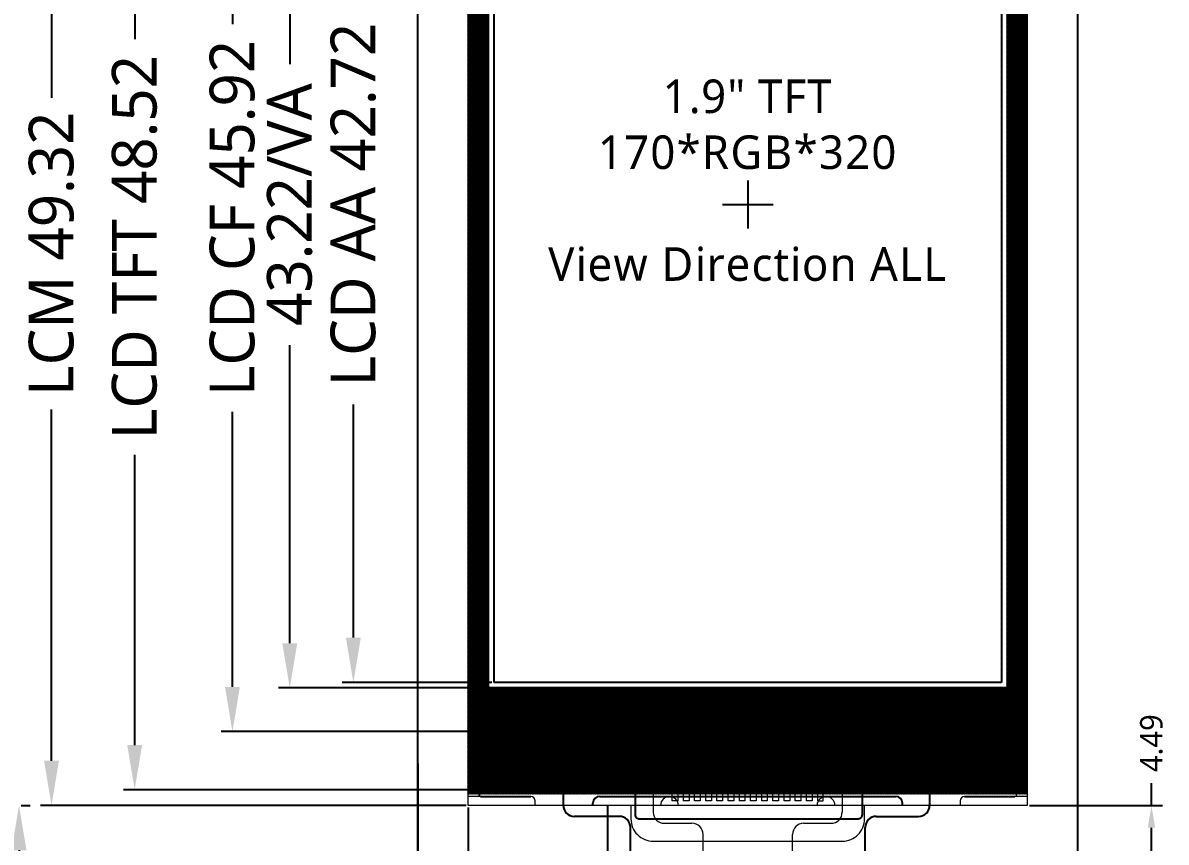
# Model space of a CAD drawing. Header units: millimetres. Extents: x 3150 to 3893, y 1403 to 2132.
# Drawn here: x 3330.7 to 3381.8, y 1585.9 to 1622.5 of the extents above; entities that cross this region are included whole.
import ezdxf

# ---------------------------------------------------------------- set-up
doc = ezdxf.new("R2010")
doc.units = ezdxf.units.MM
for name, color, linetype in [('1-标准图框', 40, 'Continuous'), ('2-BL', 3, 'Continuous'), ('2-BL-FPC', 2, 'Continuous'), ('3-LCD', 4, 'Continuous'), ('3-LCD-FPC', 40, 'Continuous'), ('6-标注', 7, 'Continuous'), ('KEEPOUTLAYER', 6, 'Continuous'), ('sensor OD', 7, 'Continuous'), ('上线OCA开窗', 103, 'Continuous')]:
    doc.layers.add(name, color=color, linetype=linetype)
doc.styles.get("Standard").update_dxf_attribs({"font": 'arial.ttf'})
doc.styles.add('宋体', font='')
doc.styles.get('宋体').set_extended_font_data('Microsoft YaHei')
doc.dimstyles.new('ZY-G1-0.1默认', dxfattribs={"dimtxt": 1, "dimasz": 1, "dimexe": 0.5, "dimexo": 0.1, "dimgap": 0.5, "dimtad": 0, "dimdsep": 46, "dimtxsty": '宋体', "dimcen": 2, "dimclrd": 7, "dimclre": 7, "dimclrt": 7, "dimadec": 0, "dimazin": 2, "dimtp": 0.1, "dimtm": 0.1, "dimtfac": 1, "dimtmove": 0, "dimatfit": 3, "dimfxl": 1, "dimtolj": 1, "dimarcsym": 0})
doc.dimstyles.new('ZY-G2-0.1默认', dxfattribs={"dimtxt": 2, "dimasz": 2, "dimexe": 0.5, "dimexo": 0.1, "dimgap": 0.5, "dimtad": 0, "dimdsep": 46, "dimtxsty": '宋体', "dimcen": 2, "dimclrd": 7, "dimclre": 7, "dimclrt": 7, "dimadec": 0, "dimazin": 2, "dimtp": 0.1, "dimtm": 0.1, "dimtfac": 1, "dimtmove": 0, "dimatfit": 3, "dimfxl": 1, "dimtolj": 1, "dimarcsym": 0})
doc.dimstyles.new('ZY-G2-0.5', dxfattribs={"dimtxt": 2, "dimasz": 2, "dimexe": 0.5, "dimexo": 0.1, "dimgap": 0.1, "dimtad": 0, "dimdsep": 46, "dimtxsty": '宋体', "dimcen": 2, "dimclrd": 7, "dimclre": 7, "dimclrt": 7, "dimadec": 0, "dimazin": 2, "dimtol": 1, "dimtp": 0.5, "dimtm": 0.5, "dimtfac": 1, "dimtmove": 0, "dimatfit": 3, "dimfxl": 1, "dimtolj": 1, "dimarcsym": 0})
pattern_1 = [(63, (3249.457454, 824.609982), (-0.0226315657, 0.0115313587), [])]

# ---------------------------------------------------------------- blocks, each defined once
blk = doc.blocks.new('*D250')
at = {"layer": '6-标注', "color": 7, "lineweight": -2, "transparency": 16777216}
for p, q in [((3350.637, 1636.761), (3335.219, 1636.761)), ((3335.719, 1634.761), (3335.719, 1621.792)), ((3335.719, 1590.241), (3335.719, 1603.209)), ((3353.237, 1588.241), (3335.219, 1588.241))]:
    blk.add_line(p, q, dxfattribs=at)
at = {"layer": '6-标注', "color": 7, "transparency": 16777216}
for points in [[(3335.385, 1634.761), (3336.052, 1634.761), (3335.719, 1636.761)], [(3335.385, 1590.241), (3336.052, 1590.241), (3335.719, 1588.241)]]:
    blk.add_solid(points, dxfattribs=at)
at = {"layer": 'Defpoints', "color": 0, "transparency": 16777216}
for p in [(3350.737, 1636.761), (3335.719, 1588.241), (3353.337, 1588.241)]:
    blk.add_point(p, dxfattribs=at)
at = {"layer": '6-标注', "color": 7, "transparency": 16777216, "insert": (3335.719, 1612.501), "char_height": 2, "attachment_point": 5, "rotation": 90, "style": '宋体'}
blk.add_mtext('\\A1;LCD TFT 48.52', dxfattribs=at)
blk = doc.blocks.new('*D251')
at = {"layer": '6-标注', "color": 7, "lineweight": -2, "transparency": 16777216}
for p, q in [((3351.689, 1635.761), (3344.999, 1635.761)), ((3345.499, 1633.761), (3345.499, 1623.335)), ((3345.499, 1595.041), (3345.499, 1605.467)), ((3351.689, 1593.041), (3344.999, 1593.041))]:
    blk.add_line(p, q, dxfattribs=at)
at = {"layer": '6-标注', "color": 7, "transparency": 16777216}
for points in [[(3345.165, 1633.761), (3345.832, 1633.761), (3345.499, 1635.761)], [(3345.165, 1595.041), (3345.832, 1595.041), (3345.499, 1593.041)]]:
    blk.add_solid(points, dxfattribs=at)
at = {"layer": 'Defpoints', "color": 0, "transparency": 16777216}
for p in [(3351.789, 1635.761), (3345.499, 1593.041), (3351.789, 1593.041)]:
    blk.add_point(p, dxfattribs=at)
at = {"layer": '6-标注', "color": 7, "transparency": 16777216, "insert": (3345.499, 1614.401), "char_height": 2, "attachment_point": 5, "rotation": 90, "style": '宋体'}
blk.add_mtext('\\A1;LCD AA 42.72', dxfattribs=at)
blk = doc.blocks.new('*D252')
at = {"layer": '6-标注', "color": 7, "lineweight": -2, "transparency": 16777216}
for p, q in [((3350.637, 1636.761), (3339.591, 1636.761)), ((3340.091, 1634.761), (3340.091, 1622.461)), ((3340.091, 1592.841), (3340.091, 1605.141)), ((3350.637, 1590.841), (3339.591, 1590.841))]:
    blk.add_line(p, q, dxfattribs=at)
at = {"layer": '6-标注', "color": 7, "transparency": 16777216}
for points in [[(3339.758, 1634.761), (3340.424, 1634.761), (3340.091, 1636.761)], [(3339.758, 1592.841), (3340.424, 1592.841), (3340.091, 1590.841)]]:
    blk.add_solid(points, dxfattribs=at)
at = {"layer": 'Defpoints', "color": 0, "transparency": 16777216}
for p in [(3340.091, 1636.761), (3350.737, 1636.761), (3350.737, 1590.841)]:
    blk.add_point(p, dxfattribs=at)
at = {"layer": '6-标注', "color": 7, "transparency": 16777216, "insert": (3340.091, 1613.801), "char_height": 2, "attachment_point": 5, "rotation": 90, "style": '宋体'}
blk.add_mtext('\\A1;LCD CF 45.92', dxfattribs=at)
blk = doc.blocks.new('*D253')
at = {"layer": '6-标注', "color": 7, "lineweight": -2, "transparency": 16777216}
for p, q in [((3330.647, 1587.536), (3331.047, 1587.536)), ((3330.547, 1585.536), (3330.547, 1574.645)), ((3330.547, 1552.941), (3330.547, 1563.832)), ((3355.287, 1550.941), (3330.047, 1550.941))]:
    blk.add_line(p, q, dxfattribs=at)
at = {"layer": '6-标注', "color": 7, "transparency": 16777216}
for points in [[(3330.213, 1585.536), (3330.88, 1585.536), (3330.547, 1587.536)], [(3330.213, 1552.941), (3330.88, 1552.941), (3330.547, 1550.941)]]:
    blk.add_solid(points, dxfattribs=at)
at = {"layer": 'Defpoints', "color": 0, "transparency": 16777216}
for p in [(3330.547, 1587.536), (3330.547, 1587.536), (3355.387, 1550.941)]:
    blk.add_point(p, dxfattribs=at)
at = {"layer": '6-标注', "color": 7, "transparency": 16777216, "insert": (3330.547, 1569.238), "char_height": 2, "attachment_point": 5, "rotation": 90, "style": '宋体'}
blk.add_mtext('\\A1;36.6±0.5', dxfattribs=at)
blk = doc.blocks.new('*D245')
at = {"layer": '6-标注', "color": 7, "lineweight": -2, "transparency": 16777216}
for p, q in [((3350.637, 1587.441), (3350.637, 1581.263)), ((3355.387, 1570.223), (3355.387, 1582.263)), ((3350.637, 1581.763), (3345.257, 1581.763)), ((3353.387, 1581.763), (3352.637, 1581.763))]:
    blk.add_line(p, q, dxfattribs=at)
at = {"layer": '6-标注', "color": 7, "transparency": 16777216}
for points in [[(3352.637, 1582.097), (3352.637, 1581.43), (3350.637, 1581.763)], [(3353.387, 1582.097), (3353.387, 1581.43), (3355.387, 1581.763)]]:
    blk.add_solid(points, dxfattribs=at)
at = {"layer": 'Defpoints', "color": 0, "transparency": 16777216}
for p in [(3350.637, 1587.541), (3355.387, 1581.763), (3355.387, 1570.123)]:
    blk.add_point(p, dxfattribs=at)
at = {"layer": '6-标注', "color": 7, "transparency": 16777216, "insert": (3339.769, 1581.763), "char_height": 2, "attachment_point": 5, "style": '宋体'}
blk.add_mtext('\\A1;4.75±0.5', dxfattribs=at)
blk = doc.blocks.new('*D262')
at = {"layer": '6-标注', "color": 7, "lineweight": -2, "transparency": 16777216}
for p, q in [((3381.192, 1587.541), (3381.192, 1588.541)), ((3375.737, 1587.541), (3381.692, 1587.541)), ((3381.192, 1584.051), (3381.192, 1586.541)), ((3370.487, 1583.051), (3381.692, 1583.051))]:
    blk.add_line(p, q, dxfattribs=at)
at = {"layer": '6-标注', "color": 7, "transparency": 16777216}
for points in [[(3381.025, 1586.541), (3381.358, 1586.541), (3381.192, 1587.541)], [(3381.025, 1584.051), (3381.358, 1584.051), (3381.192, 1583.051)]]:
    blk.add_solid(points, dxfattribs=at)
at = {"layer": 'Defpoints', "color": 0, "transparency": 16777216}
for p in [(3375.637, 1587.541), (3381.192, 1587.541), (3370.387, 1583.051)]:
    blk.add_point(p, dxfattribs=at)
at = {"layer": '6-标注', "color": 7, "transparency": 16777216, "insert": (3381.192, 1590.323), "char_height": 1, "attachment_point": 5, "rotation": 90, "style": '宋体'}
blk.add_mtext('\\A1;4.49', dxfattribs=at)
blk = doc.blocks.new('*D261')
at = {"layer": '3-LCD-FPC', "color": 7, "lineweight": -2, "transparency": 16777216}
for p, q in [((3350.537, 1636.861), (3331.5, 1636.861)), ((3332, 1634.861), (3332, 1619.168)), ((3332, 1589.541), (3332, 1605.234)), ((3350.537, 1587.541), (3331.5, 1587.541))]:
    blk.add_line(p, q, dxfattribs=at)
at = {"layer": '3-LCD-FPC', "color": 7, "transparency": 16777216}
for points in [[(3331.667, 1634.861), (3332.333, 1634.861), (3332, 1636.861)], [(3331.667, 1589.541), (3332.333, 1589.541), (3332, 1587.541)]]:
    blk.add_solid(points, dxfattribs=at)
at = {"layer": 'Defpoints', "color": 0, "transparency": 16777216}
for p in [(3350.637, 1636.861), (3332, 1587.541), (3350.637, 1587.541)]:
    blk.add_point(p, dxfattribs=at)
at = {"layer": '3-LCD-FPC', "color": 7, "transparency": 16777216, "insert": (3332, 1612.201), "char_height": 2, "attachment_point": 5, "rotation": 90, "style": '宋体'}
blk.add_mtext('\\A1;LCM 49.32', dxfattribs=at)
blk = doc.blocks.new('*D316')
at = {"layer": '3-LCD-FPC', "color": 7, "lineweight": -2, "transparency": 16777216}
for p, q in [((3353.549, 1639.111), (3327.162, 1639.111)), ((3327.662, 1637.111), (3327.662, 1618.576)), ((3327.662, 1587.291), (3327.662, 1605.826)), ((3353.549, 1585.291), (3327.162, 1585.291))]:
    blk.add_line(p, q, dxfattribs=at)
at = {"layer": '3-LCD-FPC', "color": 7, "transparency": 16777216}
for points in [[(3327.329, 1637.111), (3327.995, 1637.111), (3327.662, 1639.111)], [(3327.329, 1587.291), (3327.995, 1587.291), (3327.662, 1585.291)]]:
    blk.add_solid(points, dxfattribs=at)
at = {"layer": 'Defpoints', "color": 0, "transparency": 16777216}
for p in [(3327.662, 1639.111), (3353.649, 1639.111), (3353.649, 1585.291)]:
    blk.add_point(p, dxfattribs=at)
at = {"layer": '3-LCD-FPC', "color": 7, "transparency": 16777216, "insert": (3327.662, 1612.201), "char_height": 2, "attachment_point": 5, "rotation": 90, "style": '宋体'}
blk.add_mtext('\\A1;53.82±0.1', dxfattribs=at)
blk = doc.blocks.new('*D319')
at = {"layer": '3-LCD-FPC', "color": 7, "lineweight": -2, "transparency": 16777216}
for p, q in [((3348.387, 1589.418), (3348.387, 1572.606)), ((3359.58, 1578.057), (3359.58, 1572.606)), ((3348.387, 1573.106), (3346.387, 1573.106)), ((3357.58, 1573.106), (3350.387, 1573.106))]:
    blk.add_line(p, q, dxfattribs=at)
at = {"layer": '3-LCD-FPC', "color": 7, "transparency": 16777216}
for points in [[(3350.387, 1573.439), (3350.387, 1572.773), (3348.387, 1573.106)], [(3357.58, 1573.439), (3357.58, 1572.773), (3359.58, 1573.106)]]:
    blk.add_solid(points, dxfattribs=at)
at = {"layer": 'Defpoints', "color": 0, "transparency": 16777216}
for p in [(3348.387, 1589.518), (3359.58, 1578.157), (3359.58, 1573.106)]:
    blk.add_point(p, dxfattribs=at)
at = {"layer": '3-LCD-FPC', "color": 7, "transparency": 16777216, "insert": (3339.852, 1573.106), "char_height": 2, "attachment_point": 5, "style": '宋体'}
blk.add_mtext('\\A1;11.19±0.3', dxfattribs=at)
blk = doc.blocks.new('*D322')
at = {"layer": '3-LCD-FPC', "color": 7, "lineweight": -2, "transparency": 16777216}
for p, q in [((3353.872, 1636.011), (3342.156, 1636.011)), ((3342.656, 1634.011), (3342.656, 1620.683)), ((3342.656, 1594.791), (3342.656, 1608.118)), ((3353.872, 1592.791), (3342.156, 1592.791))]:
    blk.add_line(p, q, dxfattribs=at)
at = {"layer": '3-LCD-FPC', "color": 7, "transparency": 16777216}
for points in [[(3342.323, 1634.011), (3342.99, 1634.011), (3342.656, 1636.011)], [(3342.323, 1594.791), (3342.99, 1594.791), (3342.656, 1592.791)]]:
    blk.add_solid(points, dxfattribs=at)
at = {"layer": 'Defpoints', "color": 0, "transparency": 16777216}
for p in [(3342.656, 1636.011), (3353.972, 1636.011), (3353.972, 1592.791)]:
    blk.add_point(p, dxfattribs=at)
at = {"layer": '3-LCD-FPC', "color": 7, "transparency": 16777216, "insert": (3342.656, 1614.401), "char_height": 2, "attachment_point": 5, "rotation": 90, "style": '宋体'}
blk.add_mtext('\\A1;43.22/VA', dxfattribs=at)

msp = doc.modelspace()

# ---------------------------------------------------------------- hatches: boundary and pattern name
at = {"layer": '2-BL'}
h = msp.add_hatch(dxfattribs=at)
h.set_pattern_fill('ANSI31', color=52, scale=0.008, angle=18)
h.set_pattern_definition(pattern_1)
h.paths.add_polyline_path([(3375.6365, 1636.8609), (3350.6365, 1636.8609), (3350.6365, 1590.0409), (3375.6365, 1590.0409)])
h.paths.add_polyline_path([(3351.539, 1592.7909), (3351.539, 1636.0109), (3374.734, 1636.0109), (3374.734, 1592.7909)], flags=16)
for points in [[(3351.139, 1590.5909), (3350.6365, 1590.5909), (3350.6365, 1589.7909), (3351.139, 1589.7909)], [(3375.134, 1589.7909), (3375.6365, 1589.7909), (3375.6365, 1590.5909), (3375.134, 1590.5909)]]:
    msp.add_hatch(color=256, dxfattribs=at).paths.add_polyline_path(points)
h = msp.add_hatch(dxfattribs=at)
h.set_pattern_fill('ANSI31', color=43, scale=0.008, angle=18)
h.set_pattern_definition(pattern_1)
h.paths.add_polyline_path([(3375.6365, 1590.0409), (3350.6365, 1590.0409), (3350.6365, 1588.0409), (3375.6365, 1588.0409)])

# ---------------------------------------------------------------- linework, layer by layer
at = {"layer": '1-标准图框', "color": 1}
msp.add_lwpolyline([(3348.3865, 1639.1109), (3377.8865, 1639.1109), (3377.8865, 1585.2909), (3348.3865, 1585.2909)], close=True, dxfattribs=at)
at = {"layer": '2-BL', "lineweight": 5}
for p, q in [((3350.6365, 1587.5409), (3350.6365, 1636.8609)), ((3375.6365, 1636.8609), (3375.6365, 1587.5409)), ((3375.134, 1636.4109), (3375.134, 1587.9409)), ((3353.4357, 1587.9409), (3350.6365, 1587.9409)), ((3353.6357, 1587.5409), (3353.6357, 1587.7409)), ((3372.6373, 1587.7409), (3372.6373, 1587.5409)), ((3375.6365, 1587.9409), (3372.8373, 1587.9409)), ((3375.6365, 1587.5409), (3350.6365, 1587.5409))]:
    msp.add_line(p, q, dxfattribs=at)
at = {"layer": '2-BL', "linetype": 'Continuous'}
for p, q in [((3351.139, 1587.9409), (3351.139, 1636.4109)), ((3351.139, 1589.7909), (3350.6365, 1589.7909)), ((3357.2865, 1588.7909), (3352.4865, 1588.7909)), ((3362.7865, 1588.7909), (3357.9865, 1588.7909)), ((3368.2902, 1588.7909), (3363.4902, 1588.7909)), ((3373.7902, 1588.7909), (3368.9902, 1588.7909)), ((3351.189, 1587.9409), (3353.4357, 1587.9409)), ((3356.2146, 1587.5409), (3356.2146, 1587.6409)), ((3356.5146, 1587.9409), (3369.7585, 1587.9409)), ((3370.0585, 1587.5409), (3370.0585, 1587.6409)), ((3372.8373, 1587.9409), (3375.084, 1587.9409))]:
    msp.add_line(p, q, dxfattribs=at)
at = {"layer": '2-BL', "color": 5}
for p, q in [((3351.539, 1592.7909), (3351.539, 1636.0109)), ((3374.734, 1636.0109), (3374.734, 1592.7909)), ((3374.734, 1592.7909), (3351.539, 1592.7909))]:
    msp.add_line(p, q, dxfattribs=at)
at = {"layer": '2-BL'}
for p, q in [((3374.2889, 1589.7909), (3375.134, 1590.9249)), ((3351.139, 1590.5909), (3350.6365, 1590.5909)), ((3375.134, 1590.5909), (3375.6365, 1590.5909)), ((3352.4865, 1589.7909), (3350.6365, 1589.7909)), ((3352.4865, 1588.7909), (3352.4865, 1589.7909)), ((3357.2865, 1588.7909), (3357.2865, 1589.7909)), ((3357.2865, 1589.7909), (3357.9865, 1589.7909)), ((3357.9865, 1588.7909), (3357.9865, 1589.7909)), ((3357.9865, 1588.7909), (3357.9865, 1589.7909)), ((3362.7865, 1588.7909), (3362.7865, 1589.7909)), ((3362.7865, 1589.7909), (3363.4902, 1589.7909)), ((3363.4902, 1588.7909), (3363.4902, 1589.7909)), ((3368.2902, 1588.7909), (3368.2902, 1589.7909)), ((3368.2902, 1589.7909), (3368.9902, 1589.7909)), ((3368.9902, 1588.7909), (3368.9902, 1589.7909)), ((3373.7902, 1588.7909), (3373.7902, 1589.7909)), ((3373.7902, 1589.7909), (3375.134, 1589.7909)), ((3373.7902, 1589.7909), (3375.6365, 1589.7909)), ((3357.9865, 1588.7909), (3359.8975, 1588.7909))]:
    msp.add_line(p, q, dxfattribs=at)
at = {"layer": '2-BL', "color": 0, "lineweight": 5}
for centre in [(3352.031, 1589.3409), (3374.2458, 1589.3409)]:
    msp.add_circle(centre, 0.3, dxfattribs=at)
at = {"layer": '2-BL', "color": 6, "lineweight": 5}
msp.add_circle((3374.2458, 1589.3409), 0.3, dxfattribs=at)
at = {"layer": '2-BL', "lineweight": 5}
for centre, start, end in [((3353.4357, 1587.7409), 360, 90), ((3372.8373, 1587.7409), 90, 180)]:
    msp.add_arc(centre, 0.2, start, end, dxfattribs=at)
at = {"layer": '2-BL', "linetype": 'Continuous'}
for centre, start, end in [((3356.5146, 1587.6409), 90, 180), ((3369.7585, 1587.6409), 0, 90)]:
    msp.add_arc(centre, 0.3, start, end, dxfattribs=at)
at = {"layer": '2-BL', "color": 6, "lineweight": 5}
for centre in [(3359.6365, 1587.5409), (3366.6365, 1587.5409)]:
    msp.add_arc(centre, 0.4, 0, 180, dxfattribs=at)
at = {"layer": '2-BL-FPC', "color": 7}
msp.add_line((3356.8865, 1583.6441), (3356.8865, 1587.5409), dxfattribs=at)
at = {"layer": '3-LCD', "color": 4}
for p, q in [((3350.7365, 1589.8409), (3350.7365, 1636.7609)), ((3350.7365, 1590.8409), (3350.7365, 1636.7609)), ((3375.5365, 1636.7609), (3375.5365, 1589.8409)), ((3375.5365, 1636.7609), (3375.5365, 1590.8409)), ((3351.789, 1593.0409), (3351.789, 1635.7609)), ((3374.484, 1635.7609), (3374.484, 1593.0409)), ((3363.1365, 1615.4814), (3363.1365, 1613.3254)), ((3362.0018, 1614.4009), (3364.2713, 1614.4009)), ((3374.484, 1593.0409), (3351.789, 1593.0409)), ((3375.5365, 1590.8409), (3350.7365, 1590.8409)), ((3350.7365, 1589.8409), (3353.3365, 1588.2409)), ((3375.5365, 1589.8409), (3372.9365, 1588.2409)), ((3353.6615, 1588.8159), (3353.5115, 1588.8159)), ((3353.5115, 1588.8159), (3353.5115, 1588.6659)), ((3353.5115, 1588.6659), (3353.6615, 1588.6659)), ((3353.8115, 1588.9659), (3353.6615, 1588.9659)), ((3353.6615, 1588.9659), (3353.6615, 1588.8159)), ((3353.6615, 1588.6659), (3353.6615, 1588.5159)), ((3353.8115, 1588.8159), (3353.8115, 1588.9659)), ((3353.9615, 1588.8159), (3353.8115, 1588.8159)), ((3353.8115, 1588.5159), (3353.8115, 1588.6659)), ((3353.8115, 1588.6659), (3353.9615, 1588.6659)), ((3353.9615, 1588.6659), (3353.9615, 1588.8159)), ((3354.3815, 1588.5959), (3354.3815, 1588.7959)), ((3354.3815, 1588.7959), (3354.5815, 1588.7959)), ((3354.5815, 1588.5959), (3354.3815, 1588.5959)), ((3354.5815, 1588.7959), (3354.5815, 1588.5959)), ((3354.9815, 1588.6459), (3354.9815, 1588.7459)), ((3354.9815, 1588.7459), (3355.4815, 1588.7459)), ((3355.4815, 1588.6459), (3354.9815, 1588.6459)), ((3371.1715, 1588.7459), (3370.6715, 1588.7459)), ((3370.6715, 1588.6459), (3371.1715, 1588.6459)), ((3371.1715, 1588.6459), (3371.1715, 1588.7459)), ((3371.7715, 1588.7959), (3371.5715, 1588.7959)), ((3371.5715, 1588.7959), (3371.5715, 1588.5959)), ((3371.5715, 1588.5959), (3371.7715, 1588.5959)), ((3371.7715, 1588.5959), (3371.7715, 1588.7959)), ((3372.3115, 1588.6659), (3372.3115, 1588.8159)), ((3372.3115, 1588.8159), (3372.4615, 1588.8159)), ((3372.4615, 1588.6659), (3372.3115, 1588.6659)), ((3372.4615, 1588.8159), (3372.4615, 1588.9659)), ((3372.4615, 1588.9659), (3372.6115, 1588.9659)), ((3372.4615, 1588.5159), (3372.4615, 1588.6659)), ((3372.6115, 1588.9659), (3372.6115, 1588.8159)), ((3372.6115, 1588.8159), (3372.7615, 1588.8159)), ((3372.7615, 1588.6659), (3372.6115, 1588.6659)), ((3372.6115, 1588.6659), (3372.6115, 1588.5159)), ((3372.7615, 1588.8159), (3372.7615, 1588.6659)), ((3372.9365, 1588.2409), (3353.3365, 1588.2409)), ((3353.6615, 1588.5159), (3353.8115, 1588.5159)), ((3372.6115, 1588.5159), (3372.4615, 1588.5159))]:
    msp.add_line(p, q, dxfattribs=at)
for points in [[(3355.5515, 1588.3709), (3355.4815, 1588.3709), (3355.4815, 1589.1509), (3355.5515, 1589.1509)], [(3355.6715, 1588.3709), (3355.6015, 1588.3709), (3355.6015, 1589.1509), (3355.6715, 1589.1509)], [(3355.7915, 1588.3709), (3355.7215, 1588.3709), (3355.7215, 1589.1509), (3355.7915, 1589.1509)], [(3355.9115, 1588.3709), (3355.8415, 1588.3709), (3355.8415, 1589.1509), (3355.9115, 1589.1509)], [(3356.0315, 1588.3709), (3355.9615, 1588.3709), (3355.9615, 1589.1509), (3356.0315, 1589.1509)], [(3356.1515, 1588.3709), (3356.0815, 1588.3709), (3356.0815, 1589.1509), (3356.1515, 1589.1509)], [(3356.2715, 1588.3709), (3356.2015, 1588.3709), (3356.2015, 1589.1509), (3356.2715, 1589.1509)], [(3356.3915, 1588.3709), (3356.3215, 1588.3709), (3356.3215, 1589.1509), (3356.3915, 1589.1509)], [(3356.5115, 1588.3709), (3356.4415, 1588.3709), (3356.4415, 1589.1509), (3356.5115, 1589.1509)], [(3356.6315, 1588.3709), (3356.5615, 1588.3709), (3356.5615, 1589.1509), (3356.6315, 1589.1509)], [(3356.7515, 1588.3709), (3356.6815, 1588.3709), (3356.6815, 1589.1509), (3356.7515, 1589.1509)], [(3356.8715, 1588.3709), (3356.8015, 1588.3709), (3356.8015, 1589.1509), (3356.8715, 1589.1509)], [(3356.9915, 1588.3709), (3356.9215, 1588.3709), (3356.9215, 1589.1509), (3356.9915, 1589.1509)], [(3357.1115, 1588.3709), (3357.0415, 1588.3709), (3357.0415, 1589.1509), (3357.1115, 1589.1509)], [(3357.2315, 1588.3709), (3357.1615, 1588.3709), (3357.1615, 1589.1509), (3357.2315, 1589.1509)], [(3357.3515, 1588.3709), (3357.2815, 1588.3709), (3357.2815, 1589.1509), (3357.3515, 1589.1509)], [(3357.4715, 1588.3709), (3357.4015, 1588.3709), (3357.4015, 1589.1509), (3357.4715, 1589.1509)], [(3357.5915, 1588.3709), (3357.5215, 1588.3709), (3357.5215, 1589.1509), (3357.5915, 1589.1509)], [(3357.7115, 1588.3709), (3357.6415, 1588.3709), (3357.6415, 1589.1509), (3357.7115, 1589.1509)], [(3357.8315, 1588.3709), (3357.7615, 1588.3709), (3357.7615, 1589.1509), (3357.8315, 1589.1509)], [(3357.9515, 1588.3709), (3357.8815, 1588.3709), (3357.8815, 1589.1509), (3357.9515, 1589.1509)], [(3358.0715, 1588.3709), (3358.0015, 1588.3709), (3358.0015, 1589.1509), (3358.0715, 1589.1509)], [(3358.1915, 1588.3709), (3358.1215, 1588.3709), (3358.1215, 1589.1509), (3358.1915, 1589.1509)], [(3358.3115, 1588.3709), (3358.2415, 1588.3709), (3358.2415, 1589.1509), (3358.3115, 1589.1509)], [(3358.4315, 1588.3709), (3358.3615, 1588.3709), (3358.3615, 1589.1509), (3358.4315, 1589.1509)], [(3358.5515, 1588.3709), (3358.4815, 1588.3709), (3358.4815, 1589.1509), (3358.5515, 1589.1509)], [(3358.6715, 1588.3709), (3358.6015, 1588.3709), (3358.6015, 1589.1509), (3358.6715, 1589.1509)], [(3358.7915, 1588.3709), (3358.7215, 1588.3709), (3358.7215, 1589.1509), (3358.7915, 1589.1509)], [(3358.9115, 1588.3709), (3358.8415, 1588.3709), (3358.8415, 1589.1509), (3358.9115, 1589.1509)], [(3359.0315, 1588.3709), (3358.9615, 1588.3709), (3358.9615, 1589.1509), (3359.0315, 1589.1509)], [(3359.1515, 1588.3709), (3359.0815, 1588.3709), (3359.0815, 1589.1509), (3359.1515, 1589.1509)], [(3359.2715, 1588.3709), (3359.2015, 1588.3709), (3359.2015, 1589.1509), (3359.2715, 1589.1509)], [(3359.3915, 1588.3709), (3359.3215, 1588.3709), (3359.3215, 1589.1509), (3359.3915, 1589.1509)], [(3359.5115, 1588.3709), (3359.4415, 1588.3709), (3359.4415, 1589.1509), (3359.5115, 1589.1509)], [(3359.6315, 1588.3709), (3359.5615, 1588.3709), (3359.5615, 1589.1509), (3359.6315, 1589.1509)], [(3359.7515, 1588.3709), (3359.6815, 1588.3709), (3359.6815, 1589.1509), (3359.7515, 1589.1509)], [(3359.8715, 1588.3709), (3359.8015, 1588.3709), (3359.8015, 1589.1509), (3359.8715, 1589.1509)], [(3359.9915, 1588.3709), (3359.9215, 1588.3709), (3359.9215, 1589.1509), (3359.9915, 1589.1509)], [(3360.1115, 1588.3709), (3360.0415, 1588.3709), (3360.0415, 1589.1509), (3360.1115, 1589.1509)], [(3360.2315, 1588.3709), (3360.1615, 1588.3709), (3360.1615, 1589.1509), (3360.2315, 1589.1509)], [(3360.3515, 1588.3709), (3360.2815, 1588.3709), (3360.2815, 1589.1509), (3360.3515, 1589.1509)], [(3360.4715, 1588.3709), (3360.4015, 1588.3709), (3360.4015, 1589.1509), (3360.4715, 1589.1509)], [(3360.5915, 1588.3709), (3360.5215, 1588.3709), (3360.5215, 1589.1509), (3360.5915, 1589.1509)], [(3360.7115, 1588.3709), (3360.6415, 1588.3709), (3360.6415, 1589.1509), (3360.7115, 1589.1509)], [(3360.8315, 1588.3709), (3360.7615, 1588.3709), (3360.7615, 1589.1509), (3360.8315, 1589.1509)], [(3360.9515, 1588.3709), (3360.8815, 1588.3709), (3360.8815, 1589.1509), (3360.9515, 1589.1509)], [(3361.0715, 1588.3709), (3361.0015, 1588.3709), (3361.0015, 1589.1509), (3361.0715, 1589.1509)], [(3361.1915, 1588.3709), (3361.1215, 1588.3709), (3361.1215, 1589.1509), (3361.1915, 1589.1509)], [(3361.3115, 1588.3709), (3361.2415, 1588.3709), (3361.2415, 1589.1509), (3361.3115, 1589.1509)], [(3361.4315, 1588.3709), (3361.3615, 1588.3709), (3361.3615, 1589.1509), (3361.4315, 1589.1509)], [(3361.5515, 1588.3709), (3361.4815, 1588.3709), (3361.4815, 1589.1509), (3361.5515, 1589.1509)], [(3361.6715, 1588.3709), (3361.6015, 1588.3709), (3361.6015, 1589.1509), (3361.6715, 1589.1509)], [(3361.7915, 1588.3709), (3361.7215, 1588.3709), (3361.7215, 1589.1509), (3361.7915, 1589.1509)], [(3361.9115, 1588.3709), (3361.8415, 1588.3709), (3361.8415, 1589.1509), (3361.9115, 1589.1509)], [(3362.0315, 1588.3709), (3361.9615, 1588.3709), (3361.9615, 1589.1509), (3362.0315, 1589.1509)], [(3362.1515, 1588.3709), (3362.0815, 1588.3709), (3362.0815, 1589.1509), (3362.1515, 1589.1509)], [(3362.2715, 1588.3709), (3362.2015, 1588.3709), (3362.2015, 1589.1509), (3362.2715, 1589.1509)], [(3362.3915, 1588.3709), (3362.3215, 1588.3709), (3362.3215, 1589.1509), (3362.3915, 1589.1509)], [(3362.5115, 1588.3709), (3362.4415, 1588.3709), (3362.4415, 1589.1509), (3362.5115, 1589.1509)], [(3362.6315, 1588.3709), (3362.5615, 1588.3709), (3362.5615, 1589.1509), (3362.6315, 1589.1509)], [(3362.7515, 1588.3709), (3362.6815, 1588.3709), (3362.6815, 1589.1509), (3362.7515, 1589.1509)], [(3362.8715, 1588.3709), (3362.8015, 1588.3709), (3362.8015, 1589.1509), (3362.8715, 1589.1509)], [(3362.9915, 1588.3709), (3362.9215, 1588.3709), (3362.9215, 1589.1509), (3362.9915, 1589.1509)], [(3363.1115, 1588.3709), (3363.0415, 1588.3709), (3363.0415, 1589.1509), (3363.1115, 1589.1509)], [(3363.2315, 1588.3709), (3363.1615, 1588.3709), (3363.1615, 1589.1509), (3363.2315, 1589.1509)], [(3363.3515, 1588.3709), (3363.2815, 1588.3709), (3363.2815, 1589.1509), (3363.3515, 1589.1509)], [(3363.4715, 1588.3709), (3363.4015, 1588.3709), (3363.4015, 1589.1509), (3363.4715, 1589.1509)], [(3363.5915, 1588.3709), (3363.5215, 1588.3709), (3363.5215, 1589.1509), (3363.5915, 1589.1509)], [(3363.7115, 1588.3709), (3363.6415, 1588.3709), (3363.6415, 1589.1509), (3363.7115, 1589.1509)], [(3363.8315, 1588.3709), (3363.7615, 1588.3709), (3363.7615, 1589.1509), (3363.8315, 1589.1509)], [(3363.9515, 1588.3709), (3363.8815, 1588.3709), (3363.8815, 1589.1509), (3363.9515, 1589.1509)], [(3364.0715, 1588.3709), (3364.0015, 1588.3709), (3364.0015, 1589.1509), (3364.0715, 1589.1509)], [(3364.1915, 1588.3709), (3364.1215, 1588.3709), (3364.1215, 1589.1509), (3364.1915, 1589.1509)], [(3364.3115, 1588.3709), (3364.2415, 1588.3709), (3364.2415, 1589.1509), (3364.3115, 1589.1509)], [(3364.4315, 1588.3709), (3364.3615, 1588.3709), (3364.3615, 1589.1509), (3364.4315, 1589.1509)], [(3364.5515, 1588.3709), (3364.4815, 1588.3709), (3364.4815, 1589.1509), (3364.5515, 1589.1509)], [(3364.6715, 1588.3709), (3364.6015, 1588.3709), (3364.6015, 1589.1509), (3364.6715, 1589.1509)], [(3364.7915, 1588.3709), (3364.7215, 1588.3709), (3364.7215, 1589.1509), (3364.7915, 1589.1509)], [(3364.9115, 1588.3709), (3364.8415, 1588.3709), (3364.8415, 1589.1509), (3364.9115, 1589.1509)], [(3365.0315, 1588.3709), (3364.9615, 1588.3709), (3364.9615, 1589.1509), (3365.0315, 1589.1509)], [(3365.1515, 1588.3709), (3365.0815, 1588.3709), (3365.0815, 1589.1509), (3365.1515, 1589.1509)], [(3365.2715, 1588.3709), (3365.2015, 1588.3709), (3365.2015, 1589.1509), (3365.2715, 1589.1509)], [(3365.3915, 1588.3709), (3365.3215, 1588.3709), (3365.3215, 1589.1509), (3365.3915, 1589.1509)], [(3365.5115, 1588.3709), (3365.4415, 1588.3709), (3365.4415, 1589.1509), (3365.5115, 1589.1509)], [(3365.6315, 1588.3709), (3365.5615, 1588.3709), (3365.5615, 1589.1509), (3365.6315, 1589.1509)], [(3365.7515, 1588.3709), (3365.6815, 1588.3709), (3365.6815, 1589.1509), (3365.7515, 1589.1509)], [(3365.8715, 1588.3709), (3365.8015, 1588.3709), (3365.8015, 1589.1509), (3365.8715, 1589.1509)], [(3365.9915, 1588.3709), (3365.9215, 1588.3709), (3365.9215, 1589.1509), (3365.9915, 1589.1509)], [(3366.1115, 1588.3709), (3366.0415, 1588.3709), (3366.0415, 1589.1509), (3366.1115, 1589.1509)], [(3366.2315, 1588.3709), (3366.1615, 1588.3709), (3366.1615, 1589.1509), (3366.2315, 1589.1509)], [(3366.3515, 1588.3709), (3366.2815, 1588.3709), (3366.2815, 1589.1509), (3366.3515, 1589.1509)], [(3366.4715, 1588.3709), (3366.4015, 1588.3709), (3366.4015, 1589.1509), (3366.4715, 1589.1509)], [(3366.5915, 1588.3709), (3366.5215, 1588.3709), (3366.5215, 1589.1509), (3366.5915, 1589.1509)], [(3366.7115, 1588.3709), (3366.6415, 1588.3709), (3366.6415, 1589.1509), (3366.7115, 1589.1509)], [(3366.8315, 1588.3709), (3366.7615, 1588.3709), (3366.7615, 1589.1509), (3366.8315, 1589.1509)], [(3366.9515, 1588.3709), (3366.8815, 1588.3709), (3366.8815, 1589.1509), (3366.9515, 1589.1509)], [(3367.0715, 1588.3709), (3367.0015, 1588.3709), (3367.0015, 1589.1509), (3367.0715, 1589.1509)], [(3367.1915, 1588.3709), (3367.1215, 1588.3709), (3367.1215, 1589.1509), (3367.1915, 1589.1509)], [(3367.3115, 1588.3709), (3367.2415, 1588.3709), (3367.2415, 1589.1509), (3367.3115, 1589.1509)], [(3367.4315, 1588.3709), (3367.3615, 1588.3709), (3367.3615, 1589.1509), (3367.4315, 1589.1509)], [(3367.5515, 1588.3709), (3367.4815, 1588.3709), (3367.4815, 1589.1509), (3367.5515, 1589.1509)], [(3367.6715, 1588.3709), (3367.6015, 1588.3709), (3367.6015, 1589.1509), (3367.6715, 1589.1509)], [(3367.7915, 1588.3709), (3367.7215, 1588.3709), (3367.7215, 1589.1509), (3367.7915, 1589.1509)], [(3367.9115, 1588.3709), (3367.8415, 1588.3709), (3367.8415, 1589.1509), (3367.9115, 1589.1509)], [(3368.0315, 1588.3709), (3367.9615, 1588.3709), (3367.9615, 1589.1509), (3368.0315, 1589.1509)], [(3368.1515, 1588.3709), (3368.0815, 1588.3709), (3368.0815, 1589.1509), (3368.1515, 1589.1509)], [(3368.2715, 1588.3709), (3368.2015, 1588.3709), (3368.2015, 1589.1509), (3368.2715, 1589.1509)], [(3368.3915, 1588.3709), (3368.3215, 1588.3709), (3368.3215, 1589.1509), (3368.3915, 1589.1509)], [(3368.5115, 1588.3709), (3368.4415, 1588.3709), (3368.4415, 1589.1509), (3368.5115, 1589.1509)], [(3368.6315, 1588.3709), (3368.5615, 1588.3709), (3368.5615, 1589.1509), (3368.6315, 1589.1509)], [(3368.7515, 1588.3709), (3368.6815, 1588.3709), (3368.6815, 1589.1509), (3368.7515, 1589.1509)], [(3368.8715, 1588.3709), (3368.8015, 1588.3709), (3368.8015, 1589.1509), (3368.8715, 1589.1509)], [(3368.9915, 1588.3709), (3368.9215, 1588.3709), (3368.9215, 1589.1509), (3368.9915, 1589.1509)], [(3369.1115, 1588.3709), (3369.0415, 1588.3709), (3369.0415, 1589.1509), (3369.1115, 1589.1509)], [(3369.2315, 1588.3709), (3369.1615, 1588.3709), (3369.1615, 1589.1509), (3369.2315, 1589.1509)], [(3369.3515, 1588.3709), (3369.2815, 1588.3709), (3369.2815, 1589.1509), (3369.3515, 1589.1509)], [(3369.4715, 1588.3709), (3369.4015, 1588.3709), (3369.4015, 1589.1509), (3369.4715, 1589.1509)], [(3369.5915, 1588.3709), (3369.5215, 1588.3709), (3369.5215, 1589.1509), (3369.5915, 1589.1509)], [(3369.7115, 1588.3709), (3369.6415, 1588.3709), (3369.6415, 1589.1509), (3369.7115, 1589.1509)], [(3369.8315, 1588.3709), (3369.7615, 1588.3709), (3369.7615, 1589.1509), (3369.8315, 1589.1509)], [(3369.9515, 1588.3709), (3369.8815, 1588.3709), (3369.8815, 1589.1509), (3369.9515, 1589.1509)], [(3370.0715, 1588.3709), (3370.0015, 1588.3709), (3370.0015, 1589.1509), (3370.0715, 1589.1509)], [(3370.1915, 1588.3709), (3370.1215, 1588.3709), (3370.1215, 1589.1509), (3370.1915, 1589.1509)], [(3370.3115, 1588.3709), (3370.2415, 1588.3709), (3370.2415, 1589.1509), (3370.3115, 1589.1509)], [(3370.4315, 1588.3709), (3370.3615, 1588.3709), (3370.3615, 1589.1509), (3370.4315, 1589.1509)], [(3370.5515, 1588.3709), (3370.4815, 1588.3709), (3370.4815, 1589.1509), (3370.5515, 1589.1509)], [(3370.6715, 1588.3709), (3370.6015, 1588.3709), (3370.6015, 1589.1509), (3370.6715, 1589.1509)]]:
    msp.add_lwpolyline(points, close=True, dxfattribs=at)
at = {"layer": '3-LCD-FPC', "color": 40}
for p, q in [((3371.2715, 1589.0509), (3354.8815, 1589.0509)), ((3354.8815, 1589.0509), (3354.8815, 1587.5509)), ((3371.2715, 1589.0509), (3371.2715, 1587.5509)), ((3357.3865, 1587.0509), (3355.3815, 1587.0509)), ((3368.8865, 1587.0509), (3370.7715, 1587.0509)), ((3357.8865, 1583.5509), (3357.8865, 1586.5509)), ((3368.3865, 1583.5509), (3368.3865, 1586.5509))]:
    msp.add_line(p, q, dxfattribs=at)
for centre, start, end in [((3355.3815, 1587.5509), 180, 270), ((3357.3865, 1586.5509), 0, 90), ((3368.8865, 1586.5509), 90, 180), ((3370.7715, 1587.5509), 270, 0)]:
    msp.add_arc(centre, 0.5, start, end, dxfattribs=at)
at = {"layer": 'KEEPOUTLAYER', "lineweight": 0}
for p, q in [((3358.9115, 1588.8909), (3358.9115, 1587.2409)), ((3367.1615, 1589.0909), (3359.1115, 1589.0909)), ((3367.3615, 1588.8909), (3367.3615, 1587.2409)), ((3359.4115, 1586.7409), (3360.6365, 1586.7409)), ((3365.6365, 1586.7409), (3366.8615, 1586.7409)), ((3361.1365, 1580.6742), (3361.1365, 1586.2409)), ((3365.1365, 1580.6742), (3365.1365, 1586.2409))]:
    msp.add_line(p, q, dxfattribs=at)
for points in [[(3359.4615, 1588.5409), (3359.7615, 1588.5409), (3359.7615, 1588.9409), (3360.0115, 1588.9409), (3360.0115, 1587.7409), (3359.7615, 1587.7409), (3359.7615, 1588.1409), (3359.4615, 1588.1409)], [(3360.2615, 1587.7409), (3360.2615, 1588.9409), (3360.5115, 1588.9409), (3360.5115, 1587.7409)], [(3360.7615, 1587.7409), (3360.7615, 1588.9409), (3361.0115, 1588.9409), (3361.0115, 1587.7409)], [(3361.2615, 1587.7409), (3361.2615, 1588.9409), (3361.5115, 1588.9409), (3361.5115, 1587.7409)], [(3361.7615, 1587.7409), (3361.7615, 1588.9409), (3362.0115, 1588.9409), (3362.0115, 1587.7409)], [(3362.2615, 1587.7409), (3362.2615, 1588.9409), (3362.5115, 1588.9409), (3362.5115, 1587.7409)], [(3362.7615, 1587.7409), (3362.7615, 1588.9409), (3363.0115, 1588.9409), (3363.0115, 1587.7409)], [(3363.2615, 1587.7409), (3363.2615, 1588.9409), (3363.5115, 1588.9409), (3363.5115, 1587.7409)], [(3363.7615, 1587.7409), (3363.7615, 1588.9409), (3364.0115, 1588.9409), (3364.0115, 1587.7409)], [(3364.2615, 1587.7409), (3364.2615, 1588.9409), (3364.5115, 1588.9409), (3364.5115, 1587.7409)], [(3364.7615, 1587.7409), (3364.7615, 1588.9409), (3365.0115, 1588.9409), (3365.0115, 1587.7409)], [(3365.2615, 1587.7409), (3365.2615, 1588.9409), (3365.5115, 1588.9409), (3365.5115, 1587.7409)], [(3365.7615, 1587.7409), (3365.7615, 1588.9409), (3366.0115, 1588.9409), (3366.0115, 1587.7409)], [(3366.8115, 1588.5409), (3366.5115, 1588.5409), (3366.5115, 1588.9409), (3366.2615, 1588.9409), (3366.2615, 1587.7409), (3366.5115, 1587.7409), (3366.5115, 1588.1409), (3366.8115, 1588.1409)]]:
    msp.add_lwpolyline(points, close=True, dxfattribs=at)
for centre, radius, start, end in [((3359.1115, 1588.8909), 0.2, 90, 180), ((3367.1615, 1588.8909), 0.2, 0, 90), ((3359.4115, 1587.2409), 0.5, 180, 270), ((3366.8615, 1587.2409), 0.5, 270, 0), ((3360.6365, 1586.2409), 0.5, 0, 90), ((3365.6365, 1586.2409), 0.5, 90, 180)]:
    msp.add_arc(centre, radius, start, end, dxfattribs=at)
at = {"layer": 'sensor OD', "lineweight": 0}
msp.add_lwpolyline([(3357.9115, 1586.9409, 0.4142136), (3358.9115, 1585.9409), (3367.3615, 1585.9409, 0.4142136), (3368.3615, 1586.9409), (3368.3615, 1587.5409), (3357.9115, 1587.5409)], format="xyb", close=True, dxfattribs=at)
at = {"layer": '上线OCA开窗'}
msp.add_lwpolyline([(3368.2491, 1587.1259, -0.4142136), (3368.0491, 1586.9259), (3358.3101, 1586.9259, -0.4142136), (3358.1101, 1587.1259), (3358.1101, 1589.069, -0.4142136), (3358.3101, 1589.269), (3368.0491, 1589.269, -0.4142136), (3368.2491, 1589.069)], format="xyb", close=True, dxfattribs=at)

# ---------------------------------------------------------------- texts
at = {"layer": '3-LCD', "color": 1, "insert": (3363.1365, 1615.4814), "char_height": 1.5, "width": 32.743877, "attachment_point": 5}
msp.add_mtext('{\\f@Microsoft YaHei|b0|i0|c0|p34;\\T1.05;\\C7;1.\\f@Microsoft YaHei|b0|i0|c134|p34;9" \\f@Microsoft YaHei|b0|i0|c0|p34;TFT\\P\\f@Microsoft YaHei|b0|i0|c134|p34;170\\f@Microsoft YaHei|b0|i0|c0|p34;*RGB*\\f@Microsoft YaHei|b0|i0|c134|p34;320\\P\\PView Direction ALL}', dxfattribs=at)

# ---------------------------------------------------------------- dimensions: what is measured, and where the dimension line sits
at = {"layer": '3-LCD-FPC', "color": 7}
dim = msp.add_linear_dim(base=(3327.6622, 1639.1109), p1=(3353.6486, 1585.2909), p2=(3353.6486, 1639.1109), angle=90, dimstyle='ZY-G2-0.1默认', override={"dimgap": 0.5, "dimtol": 1, "dimlim": 0, "dimtp": 0.1, "dimtm": 0.1, "dimtfac": 1, "dimtdec": 2, "dimtolj": 1}, dxfattribs=at)
dim.commit()
dim.dimension.update_dxf_attribs({"geometry": '*D316', "text_midpoint": (3327.6622, 1612.2009)})
for base, p1, p2, text, picture, middle in [((3331.9999, 1587.5409), (3350.6365, 1636.8609), (3350.6365, 1587.5409), 'LCM <>', '*D261', (3331.9999, 1612.2009)), ((3342.6564, 1636.0109), (3353.9717, 1592.7909), (3353.9717, 1636.0109), '<>/VA', '*D322', (3342.6564, 1614.4009))]:
    dim = msp.add_linear_dim(base=base, p1=p1, p2=p2, angle=90, text=text, dimstyle='ZY-G2-0.1默认', dxfattribs=at)
    dim.commit()
    dim.dimension.update_dxf_attribs({"geometry": picture, "text_midpoint": middle})
dim = msp.add_linear_dim(base=(3359.5799, 1573.1059), p1=(3348.3865, 1589.5177), p2=(3359.5799, 1578.1573), dimstyle='ZY-G2-0.1默认', override={"dimgap": 0.5, "dimtol": 1, "dimlim": 0, "dimtp": 0.3, "dimtm": 0.3, "dimtfac": 1, "dimtdec": 2, "dimtolj": 1}, dxfattribs=at)
dim.commit()
dim.dimension.update_dxf_attribs({"geometry": '*D319', "text_midpoint": (3339.8523, 1573.1059), "dimtype": 160})
at = {"layer": '6-标注', "color": 40}
for base, p1, p2, text, picture, middle in [((3335.7187, 1588.2409), (3350.7365, 1636.7609), (3353.3365, 1588.2409), 'LCD TFT <>', '*D250', (3335.7187, 1612.5009)), ((3340.091, 1636.7609), (3350.7365, 1590.8409), (3350.7365, 1636.7609), 'LCD CF <>', '*D252', (3340.091, 1613.8009)), ((3345.4987, 1593.0409), (3351.789, 1635.7609), (3351.789, 1593.0409), 'LCD AA <>', '*D251', (3345.4987, 1614.4009))]:
    dim = msp.add_linear_dim(base=base, p1=p1, p2=p2, angle=90, text=text, dimstyle='ZY-G2-0.1默认', dxfattribs=at)
    dim.commit()
    dim.dimension.update_dxf_attribs({"geometry": picture, "text_midpoint": middle})
dim = msp.add_linear_dim(base=(3381.1916, 1587.5409), p1=(3370.3865, 1583.0509), p2=(3375.6365, 1587.5409), angle=90, dimstyle='ZY-G1-0.1默认', dxfattribs=at)
dim.commit()
dim.dimension.update_dxf_attribs({"geometry": '*D262', "text_midpoint": (3381.1916, 1590.323), "dimtype": 160})
dim = msp.add_linear_dim(base=(3330.5468081265, 1587.535906982), p1=(3355.3865237828, 1550.940906982), p2=(3330.5468081265, 1587.535906982), angle=90, dimstyle='ZY-G2-0.5', dxfattribs=at)
dim.commit()
dim.dimension.update_dxf_attribs({"geometry": '*D253', "text_midpoint": (3330.5468081265, 1569.238406982)})
dim = msp.add_linear_dim(base=(3355.3865, 1581.7632), p1=(3350.6365, 1587.5409), p2=(3355.3865, 1570.1228), dimstyle='ZY-G2-0.5', dxfattribs=at)
dim.commit()
dim.dimension.update_dxf_attribs({"geometry": '*D245', "text_midpoint": (3339.7687, 1581.7632), "dimtype": 160})

doc.saveas('drawing.dxf')
